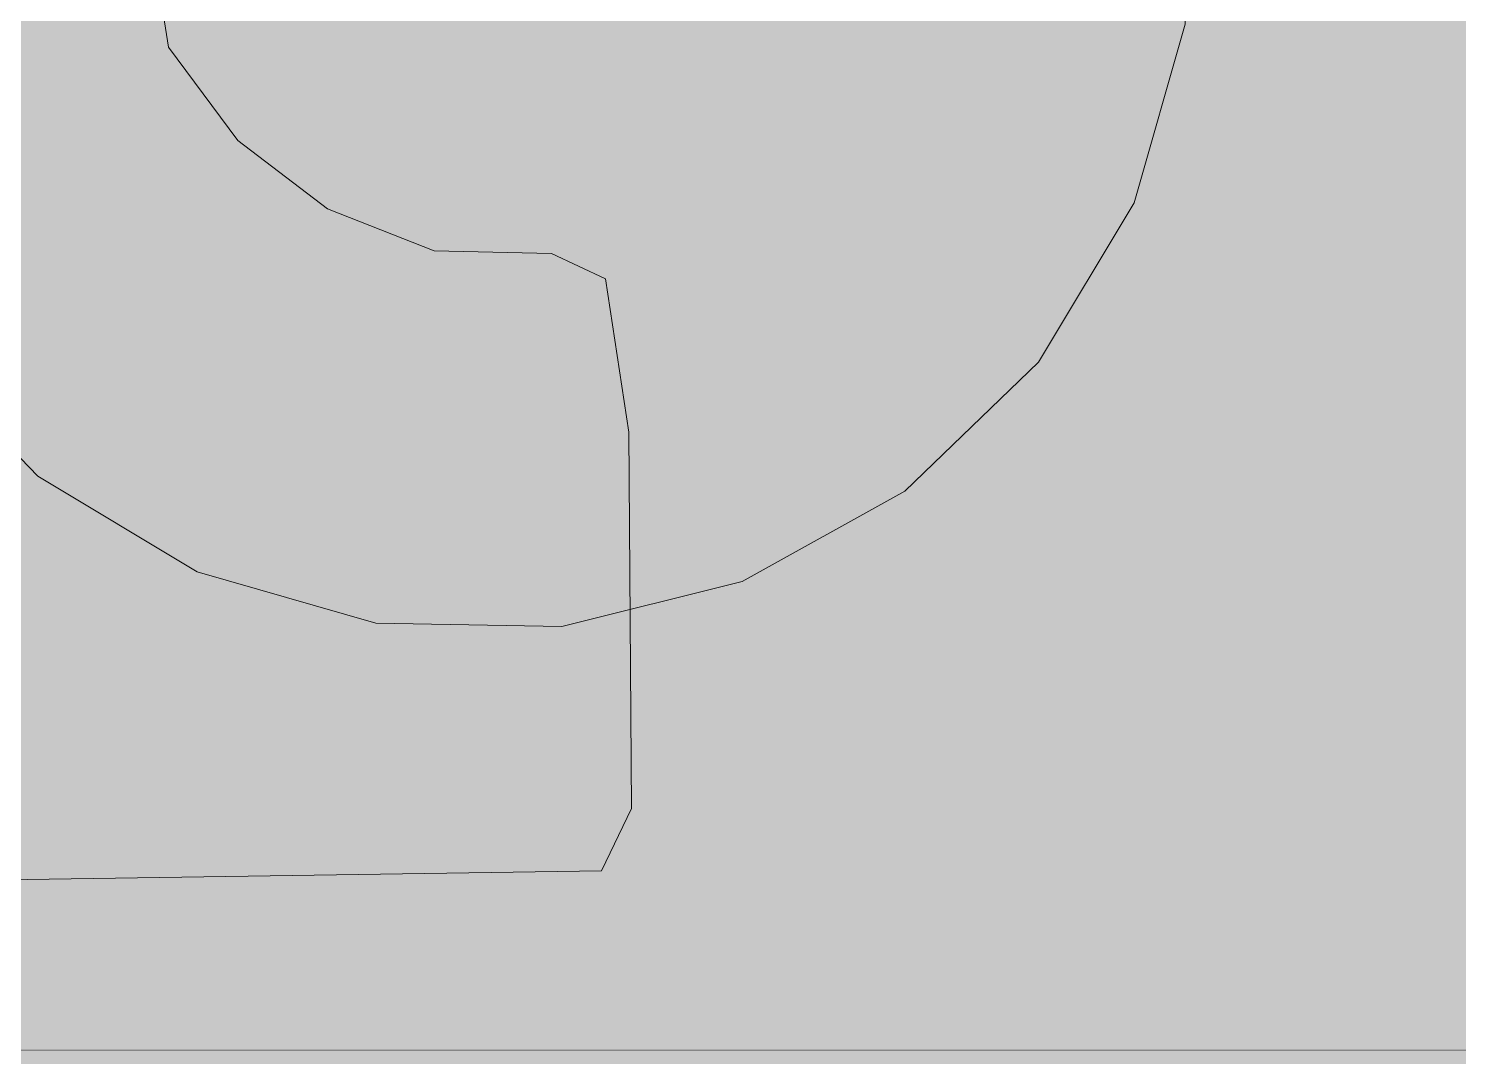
# Model space of a CAD drawing. Header units: millimetres. Extents: x -146962 to 322503, y -183624 to 284367.
# Drawn here: x 92993 to 96789, y 29381 to 32109 of the extents above; entities that cross this region are included whole.
import ezdxf

# ---------------------------------------------------------------- set-up
doc = ezdxf.new("R2010")
doc.units = ezdxf.units.MM
doc.layers.add('06_部屋の色', color=8, linetype='Continuous', lineweight=0)
doc.layers.add('30_敷地・外構', color=8, linetype='Continuous', lineweight=9)

msp = doc.modelspace()

# ---------------------------------------------------------------- hatches: boundary and pattern name
at = {"layer": '06_部屋の色', "true_color": 0xdde9cf}
msp.add_hatch(color=8, dxfattribs=at).paths.add_polyline_path([(83510.2, 29400.8), (83510.3, 31670.6), (83754.2, 32064.6), (83999.1, 32458.1), (84244.9, 32850.9), (84491.7, 33243.1), (84739.4, 33634.8), (84988.1, 34025.8), (85237.8, 34416.3), (85488.3, 34806.1), (85739.9, 35195.3), (85992.4, 35583.9), (86245.8, 35971.8), (86500.2, 36359.2), (86755.5, 36745.9), (87011.8, 37132), (87269, 37517.5), (87527.2, 37902.4), (87786.3, 38286.6), (88046.3, 38670.2), (88307.2, 39053.2), (88569.1, 39435.5), (88832, 39817.2), (89095.7, 40198.2), (89360.4, 40578.6), (89626, 40958.3), (89892.5, 41337.4), (90160, 41715.9), (90428.4, 42093.7), (90697.7, 42470.8), (90967.9, 42847.3), (91239, 43223.1), (91511.1, 43598.3), (91784.1, 43972.8), (92058, 44346.6), (92332.7, 44719.7), (92608.4, 45092.2), (92885.1, 45464), (93162.6, 45835.2), (93441, 46205.6), (93720.3, 46575.4), (94000.5, 46944.5), (94281.7, 47312.9), (94563.7, 47680.6), (94846.6, 48047.7), (95130.4, 48414), (95415.1, 48779.7), (95700.7, 49144.6), (95987.2, 49508.9), (96274.5, 49872.4), (96562.8, 50235.3), (96851.9, 50597.4), (97142, 50958.9), (97432.9, 51319.6), (97724.6, 51679.7), (98017.3, 52039), (98310.8, 52397.6), (98605.2, 52755.5), (98900.5, 53112.6), (99196.7, 53469.1), (99493.7, 53824.8), (99791.6, 54179.8), (100090.3, 54534), (100389.9, 54887.6), (100690.4, 55240.4), (100991.8, 55592.4), (101293.9, 55943.8), (101597, 56294.4), (101900.9, 56644.2), (102205.6, 56993.3), (102511.3, 57341.7), (102817.7, 57689.3), (103125, 58036.2), (103433.2, 58382.3), (103742.1, 58727.7), (104052, 59072.3), (104362.6, 59416.2), (104674.1, 59759.3), (104986.5, 60101.6), (105299.7, 60443.2), (105613.7, 60784), (105928.5, 61124.1), (106244.2, 61463.4), (106560.7, 61801.9), (106878, 62139.6), (107196.1, 62476.6), (107515.1, 62812.7), (107834.9, 63148.1), (108155.5, 63482.8), (108476.9, 63816.6), (108799.1, 64149.7), (109122.2, 64481.9), (109446, 64813.4), (109770.7, 65144.1), (110096.1, 65474), (110422.4, 65803.1), (110749.4, 66131.4), (111077.3, 66458.9), (111406, 66785.6), (111735.4, 67111.5), (112065.7, 67436.6), (112396.7, 67760.9), (112728.6, 68084.4), (113061.2, 68407.1), (113394.6, 68728.9), (113728.8, 69050), (114063.8, 69370.2), (114399.5, 69689.6), (114736, 70008.2), (115073.4, 70326), (115411.4, 70642.9), (115750.3, 70959.1), (116089.9, 71274.4), (116430.3, 71588.8), (116771.5, 71902.5), (117113.4, 72215.3), (117456.1, 72527.2), (117799.5, 72838.4), (118596.9, 72838.3), (118594.5, 29398.9)])
at = {"layer": '06_部屋の色', "true_color": 0xd0e1c2}
msp.add_hatch(color=8, dxfattribs=at).paths.add_polyline_path([(96795.3, 44800.1), (96995.1, 40900.1), (97594.9, 36900.1), (98994.7, 33400), (100394.5, 30199.9), (100394.5, 29399.9), (83510.2, 29400.8), (83510.3, 31670.6), (83714.7, 32000.8), (84134.5, 32674.5), (84134.5, 32674.5), (84558.1, 33348.1), (84558.1, 33348.1), (84985.6, 34021.8), (84985.6, 34021.8), (85417.2, 34695.5), (85852.8, 35369.1), (85852.8, 35369.1), (86292.4, 36042.8), (86292.4, 36042.8), (86736.1, 36716.4), (86736.1, 36716.4), (87184, 37390.1), (87184, 37390.1), (87636, 38063.8), (88092.1, 38737.4), (88552.4, 39411.1), (89017.2, 40084.7), (89486.2, 40758.4), (89486.2, 40758.4), (89959.4, 41432.1), (89959.4, 41432.1), (90437, 42105.7), (90919.2, 42779.4), (90919.2, 42779.4), (91405.8, 43453), (91896.8, 44126.7), (91896.8, 44126.7), (92392.4, 44800.3), (92392.4, 44800.3), (94845.5, 47200.2)])
at = {"layer": '30_敷地・外構', "true_color": 0xcfe3ef}
msp.add_hatch(color=8, dxfattribs=at).paths.add_polyline_path([(86356.1, 35390.7), (86661.5, 35317.3), (86722.7, 35140.7), (86177.3, 34630.7), (85806, 34152.8), (85563, 33677.4), (85428.4, 33153.2), (85428, 32611.6), (85517.5, 32083.6), (85694.6, 31580.7), (85900, 31276.1), (86217.9, 30938.2), (86602, 30610.7), (86927.9, 30440.6), (87540.8, 30292.3), (88182, 30228.1), (88713.3, 30306), (89057.9, 30437.2), (89447, 30676.8), (89887.1, 31044.7), (90333.4, 31675), (90819.6, 31805.4), (91276.7, 31792.1), (91623.8, 31933.7), (91802.1, 32119.1), (91924.6, 32380.4), (92009.7, 32705.4), (92094.7, 32790.4), (92376.7, 32756.2), (92754.7, 32687), (93094.7, 32715.3), (93224.7, 32667.8), (93300.9, 32464), (93364.6, 32060.3), (93548.8, 31812.4), (93787.1, 31631.1), (94069.6, 31519), (94381.3, 31511.9), (94525, 31445.2), (94587.1, 31037.7), (94594.1, 30039), (94514.5, 29873.6), (90525.8, 29812.9), (83928.7, 29812.5), (83794.1, 29911.7), (83754.6, 31000.8), (84206.7, 32754.5), (85744, 35113.2)])
at = {"layer": '30_敷地・外構', "true_color": 0xcfe0b8}
msp.add_hatch(color=8, dxfattribs=at).paths.add_polyline_path([(93502, 34158.7), (93980.7, 34278.1), (94474, 34269.5), (94948.3, 34133.5), (95371.2, 33879.4), (95713.9, 33524.5), (95953.1, 33092.9), (96072.5, 32614.2), (96063.9, 32120.9), (95927.9, 31646.6), (95673.8, 31223.7), (95318.9, 30881), (94887.3, 30641.8), (94408.6, 30522.4), (93915.3, 30531), (93441, 30667), (93018.1, 30921.1), (92675.4, 31276), (92436.2, 31707.6), (92316.8, 32186.3), (92325.4, 32679.6), (92461.4, 33153.9), (92715.5, 33576.8), (93070.4, 33919.5)])
at = {"layer": '30_敷地・外構', "true_color": 0x8a6a4a}
for points in [[(82227.3, 29483.6), (82227.3, 29491.1), (82227.3, 29498.6), (82227.3, 29506.1), (82227.3, 29513.6), (82227.3, 29521.1), (82227.3, 29528.6), (82227.3, 29536.1), (82227.3, 29543.6), (85245.4, 29543.4), (88263.5, 29543.2), (91281.6, 29543), (94299.7, 29542.8), (97317.8, 29542.6), (100335.9, 29542.5), (103354, 29542.3), (106372.1, 29542.1), (109390.2, 29541.9), (112408.3, 29541.7), (115426.4, 29541.5), (118444.5, 29541.3), (118444.5, 29533.8), (118444.5, 29526.3), (118444.5, 29518.8), (118444.5, 29511.3), (118444.5, 29503.8), (118444.5, 29496.3), (118444.5, 29488.8), (118444.5, 29481.3), (118444.5, 29473.8), (118444.5, 29466.3), (118444.5, 29451.3), (115426.4, 29451.5), (109390.2, 29451.9), (106372.1, 29452.1), (103354, 29452.3), (100335.9, 29452.5), (97317.8, 29452.6), (94299.7, 29452.8), (91281.6, 29453), (88263.5, 29453.2), (85245.4, 29453.4), (82227.3, 29453.6), (82227.3, 29461.1), (82227.3, 29468.6), (82227.3, 29476.1)], [(92988.4, 29527.9), (92988.4, 29535.4), (92988.4, 29542.9), (92995.9, 29542.9), (93003.4, 29542.9), (93010.9, 29542.9), (93018.4, 29542.9), (93025.9, 29542.9), (93048.4, 29542.9), (93063.4, 29542.9), (93070.9, 29542.9), (93078.4, 29542.9), (93078.4, 29535.4), (93078.4, 29527.9), (93078.4, 29520.4), (93078.4, 29512.9), (93078.4, 29505.4), (93078.4, 29497.9), (93078.4, 29490.4), (93078.4, 29482.9), (93078.4, 29475.4), (93078.4, 29467.9), (93078.4, 29452.9), (93070.9, 29452.9), (93055.9, 29452.9), (93048.4, 29452.9), (93040.9, 29452.9), (93033.4, 29452.9), (93025.9, 29452.9), (93010.9, 29452.9), (93003.4, 29452.9), (92995.9, 29452.9), (92988.4, 29452.9), (92988.4, 29460.4), (92988.4, 29475.4), (92988.4, 29482.9), (92988.4, 29490.4), (92988.4, 29505.4), (92988.4, 29512.9), (92988.4, 29520.4)], [(92998.4, 29521.2), (92998.4, 29527.1), (92998.4, 29532.9), (93004.3, 29532.9), (93010.1, 29532.9), (93015.9, 29532.9), (93021.8, 29532.9), (93027.6, 29532.9), (93033.4, 29532.9), (93039.3, 29532.9), (93045.1, 29532.9), (93056.8, 29532.9), (93062.6, 29532.9), (93068.4, 29532.9), (93068.4, 29527.1), (93068.4, 29521.2), (93068.4, 29515.4), (93068.4, 29509.6), (93068.4, 29503.7), (93068.4, 29497.9), (93068.4, 29486.2), (93068.4, 29480.4), (93068.4, 29474.6), (93068.4, 29462.9), (93062.6, 29462.9), (93056.8, 29462.9), (93050.9, 29462.9), (93045.1, 29462.9), (93039.3, 29462.9), (93033.4, 29462.9), (93027.6, 29462.9), (93021.8, 29462.9), (93015.9, 29462.9), (93010.1, 29462.9), (93004.3, 29462.9), (92998.4, 29462.9), (92998.4, 29468.7), (92998.4, 29474.6), (92998.4, 29480.4), (92998.4, 29486.2), (92998.4, 29492.1), (92998.4, 29503.7), (92998.4, 29509.6), (92998.4, 29515.4)], [(93078.4, 29482.9), (93078.4, 29490.4), (93078.4, 29497.9), (93078.4, 29505.4), (93078.4, 29512.9), (93078.4, 29520.4), (93078.4, 29527.9), (93078.4, 29535.4), (93078.4, 29542.9), (93221.9, 29542.9), (93365.4, 29542.9), (93508.9, 29542.9), (93652.4, 29542.9), (93795.9, 29542.9), (93939.4, 29542.9), (94082.9, 29542.8), (94226.4, 29542.8), (94369.8, 29542.8), (94513.3, 29542.8), (94656.8, 29542.8), (94800.3, 29542.8), (94800.3, 29535.3), (94800.3, 29527.8), (94800.3, 29520.3), (94800.3, 29512.8), (94800.3, 29505.3), (94800.3, 29497.8), (94800.3, 29490.3), (94800.3, 29482.8), (94800.3, 29475.3), (94800.3, 29467.8), (94800.3, 29452.8), (94656.8, 29452.8), (94513.3, 29452.8), (94369.8, 29452.8), (94226.3, 29452.8), (94082.9, 29452.8), (93939.4, 29452.9), (93795.9, 29452.9), (93652.4, 29452.9), (93508.9, 29452.9), (93365.4, 29452.9), (93221.9, 29452.9), (93078.4, 29452.9), (93078.4, 29460.4), (93078.4, 29475.4)], [(93181.1, 29535.4), (93183.6, 29535.4), (93186.1, 29535.4), (93191.1, 29535.4), (93193.6, 29535.4), (93196.1, 29535.4), (93198.6, 29535.4), (93201.1, 29535.4), (93203.6, 29535.4), (93203.6, 29522.9), (93203.6, 29516.6), (93203.6, 29510.4), (93203.6, 29504.1), (93203.6, 29497.9), (93203.6, 29491.6), (93203.6, 29485.4), (93203.6, 29479.1), (93203.6, 29472.9), (93203.6, 29460.4), (93201.1, 29460.4), (93198.6, 29460.4), (93196.1, 29460.4), (93193.6, 29460.4), (93191.1, 29460.4), (93188.6, 29460.4), (93186.1, 29460.4), (93181.1, 29460.4), (93178.6, 29460.4), (93176.1, 29460.4), (93173.6, 29460.4), (93173.6, 29472.9), (93173.6, 29479.1), (93173.6, 29485.4), (93173.6, 29491.6), (93173.6, 29497.9), (93173.6, 29504.1), (93173.6, 29510.4), (93173.6, 29516.6), (93173.6, 29522.9), (93173.6, 29529.1), (93173.6, 29535.4), (93176.1, 29535.4), (93178.6, 29535.4)], [(93306.2, 29535.4), (93311.2, 29535.4), (93313.7, 29535.4), (93316.2, 29535.4), (93321.2, 29535.4), (93323.7, 29535.4), (93326.2, 29535.4), (93328.7, 29535.4), (93328.7, 29510.4), (93328.7, 29504.1), (93328.7, 29497.9), (93328.7, 29491.6), (93328.7, 29485.4), (93328.7, 29479.1), (93328.7, 29460.4), (93326.2, 29460.4), (93321.2, 29460.4), (93318.7, 29460.4), (93316.2, 29460.4), (93313.7, 29460.4), (93311.2, 29460.4), (93308.7, 29460.4), (93306.2, 29460.4), (93298.7, 29460.4), (93298.7, 29466.6), (93298.7, 29472.9), (93298.7, 29485.4), (93298.7, 29491.6), (93298.7, 29497.9), (93298.7, 29510.4), (93298.7, 29522.9), (93298.7, 29529.1), (93298.7, 29535.4), (93301.2, 29535.4), (93303.7, 29535.4)], [(93431.3, 29535.4), (93433.8, 29535.4), (93436.3, 29535.4), (93438.8, 29535.4), (93441.3, 29535.4), (93443.8, 29535.4), (93446.3, 29535.4), (93448.8, 29535.4), (93451.3, 29535.4), (93453.8, 29535.4), (93453.8, 29529.1), (93453.8, 29522.9), (93453.8, 29516.6), (93453.8, 29510.4), (93453.8, 29504.1), (93453.8, 29497.9), (93453.8, 29491.6), (93453.8, 29485.4), (93453.8, 29479.1), (93453.8, 29460.4), (93451.3, 29460.4), (93448.8, 29460.4), (93446.3, 29460.4), (93443.8, 29460.4), (93441.3, 29460.4), (93438.8, 29460.4), (93436.3, 29460.4), (93433.8, 29460.4), (93431.3, 29460.4), (93428.8, 29460.4), (93426.3, 29460.4), (93423.8, 29460.4), (93423.8, 29466.6), (93423.8, 29472.9), (93423.8, 29479.1), (93423.8, 29485.4), (93423.8, 29491.6), (93423.8, 29504.1), (93423.8, 29510.4), (93423.8, 29516.6), (93423.8, 29522.9), (93423.8, 29529.1), (93423.8, 29535.4)], [(93554, 29535.4), (93556.5, 29535.4), (93559, 29535.4), (93561.5, 29535.4), (93564, 29535.4), (93566.5, 29535.4), (93569, 29535.4), (93571.5, 29535.4), (93574, 29535.4), (93576.5, 29535.4), (93579, 29535.4), (93579, 29529.1), (93579, 29522.9), (93579, 29497.9), (93579, 29491.6), (93579, 29472.9), (93579, 29460.4), (93576.5, 29460.4), (93574, 29460.4), (93571.5, 29460.4), (93569, 29460.4), (93566.5, 29460.4), (93564, 29460.4), (93561.5, 29460.4), (93559, 29460.4), (93556.5, 29460.4), (93554, 29460.4), (93551.5, 29460.4), (93549, 29460.4), (93549, 29466.6), (93549, 29472.9), (93549, 29479.1), (93549, 29485.4), (93549, 29491.6), (93549, 29497.9), (93549, 29504.1), (93549, 29510.4), (93549, 29516.6), (93549, 29522.9), (93549, 29529.1), (93549, 29535.4), (93551.5, 29535.4)], [(93681.6, 29535.4), (93684.1, 29535.4), (93686.6, 29535.4), (93689.1, 29535.4), (93691.6, 29535.4), (93694.1, 29535.4), (93696.6, 29535.4), (93699.1, 29535.4), (93701.6, 29535.4), (93704.1, 29535.4), (93704.1, 29529.1), (93704.1, 29516.6), (93704.1, 29510.4), (93704.1, 29504.1), (93704.1, 29491.6), (93704.1, 29485.4), (93704.1, 29466.6), (93704.1, 29460.4), (93701.6, 29460.4), (93699.1, 29460.4), (93696.6, 29460.4), (93694.1, 29460.4), (93691.6, 29460.4), (93686.6, 29460.4), (93681.6, 29460.4), (93679.1, 29460.4), (93676.6, 29460.4), (93674.1, 29460.4), (93674.1, 29466.6), (93674.1, 29472.9), (93674.1, 29485.4), (93674.1, 29497.9), (93674.1, 29504.1), (93674.1, 29510.4), (93674.1, 29516.6), (93674.1, 29522.9), (93674.1, 29529.1), (93674.1, 29535.4), (93676.6, 29535.4), (93679.1, 29535.4)], [(93806.7, 29535.4), (93809.2, 29535.4), (93811.7, 29535.4), (93814.2, 29535.4), (93816.7, 29535.4), (93819.2, 29535.4), (93821.7, 29535.4), (93824.2, 29535.4), (93826.7, 29535.4), (93829.2, 29535.4), (93829.2, 29529.1), (93829.2, 29522.9), (93829.2, 29516.6), (93829.2, 29504.1), (93829.2, 29497.9), (93829.2, 29491.6), (93829.2, 29485.4), (93829.2, 29479.1), (93829.2, 29472.9), (93829.2, 29466.6), (93829.2, 29460.4), (93826.7, 29460.4), (93824.2, 29460.4), (93819.2, 29460.4), (93816.7, 29460.4), (93814.2, 29460.4), (93806.7, 29460.4), (93804.2, 29460.4), (93801.7, 29460.4), (93799.2, 29460.4), (93799.2, 29472.9), (93799.2, 29479.1), (93799.2, 29485.4), (93799.2, 29510.4), (93799.2, 29522.9), (93799.2, 29535.4), (93801.7, 29535.4), (93804.2, 29535.4)], [(93929.4, 29535.3), (93931.9, 29535.3), (93934.4, 29535.3), (93936.9, 29535.3), (93939.4, 29535.3), (93941.9, 29535.3), (93944.4, 29535.3), (93946.9, 29535.3), (93949.4, 29535.3), (93951.9, 29535.3), (93954.4, 29535.3), (93954.4, 29529.1), (93954.4, 29522.8), (93954.4, 29516.6), (93954.4, 29510.3), (93954.4, 29504.1), (93954.4, 29497.8), (93954.4, 29491.6), (93954.4, 29485.3), (93954.4, 29472.8), (93954.4, 29460.3), (93949.4, 29460.3), (93946.9, 29460.3), (93944.4, 29460.3), (93941.9, 29460.3), (93939.4, 29460.3), (93936.9, 29460.3), (93934.4, 29460.3), (93931.9, 29460.3), (93929.4, 29460.3), (93924.4, 29460.3), (93924.4, 29466.6), (93924.4, 29472.9), (93924.4, 29479.1), (93924.4, 29485.4), (93924.4, 29491.6), (93924.4, 29510.4), (93924.4, 29516.6), (93924.4, 29522.9), (93924.4, 29529.1), (93924.4, 29535.3), (93926.9, 29535.3)], [(94054.5, 29535.3), (94057, 29535.3), (94062, 29535.3), (94064.5, 29535.3), (94067, 29535.3), (94069.5, 29535.3), (94072, 29535.3), (94074.5, 29535.3), (94077, 29535.3), (94079.5, 29535.3), (94079.5, 29510.3), (94079.5, 29504.1), (94079.5, 29497.8), (94079.5, 29491.6), (94079.5, 29485.3), (94079.5, 29479.1), (94079.5, 29472.8), (94079.5, 29460.3), (94074.5, 29460.3), (94072, 29460.3), (94069.5, 29460.3), (94067, 29460.3), (94064.5, 29460.3), (94062, 29460.3), (94057, 29460.3), (94054.5, 29460.3), (94049.5, 29460.3), (94049.5, 29466.6), (94049.5, 29472.8), (94049.5, 29479.1), (94049.5, 29485.3), (94049.5, 29497.8), (94049.5, 29504.1), (94049.5, 29510.3), (94049.5, 29516.6), (94049.5, 29522.8), (94049.5, 29529.1), (94049.5, 29535.3), (94052, 29535.3)], [(94179.6, 29535.3), (94182.1, 29535.3), (94187.1, 29535.3), (94189.6, 29535.3), (94192.1, 29535.3), (94194.6, 29535.3), (94197.1, 29535.3), (94199.6, 29535.3), (94202.1, 29535.3), (94204.6, 29535.3), (94204.6, 29529.1), (94204.6, 29522.8), (94204.6, 29516.6), (94204.6, 29510.3), (94204.6, 29497.8), (94204.6, 29491.6), (94204.6, 29485.3), (94204.6, 29479.1), (94204.6, 29472.8), (94204.6, 29460.3), (94202.1, 29460.3), (94199.6, 29460.3), (94197.1, 29460.3), (94194.6, 29460.3), (94192.1, 29460.3), (94187.1, 29460.3), (94184.6, 29460.3), (94182.1, 29460.3), (94179.6, 29460.3), (94177.1, 29460.3), (94174.6, 29460.3), (94174.6, 29466.6), (94174.6, 29472.8), (94174.6, 29479.1), (94174.6, 29485.3), (94174.6, 29491.6), (94174.6, 29504.1), (94174.6, 29510.3), (94174.6, 29522.8), (94174.6, 29529.1), (94174.6, 29535.3)], [(94304.8, 29535.3), (94307.3, 29535.3), (94309.8, 29535.3), (94312.3, 29535.3), (94314.8, 29535.3), (94317.3, 29535.3), (94319.8, 29535.3), (94322.3, 29535.3), (94324.8, 29535.3), (94329.8, 29535.3), (94329.8, 29529.1), (94329.8, 29522.8), (94329.8, 29510.3), (94329.8, 29504.1), (94329.8, 29497.8), (94329.8, 29485.3), (94329.8, 29479.1), (94329.8, 29472.8), (94329.8, 29460.3), (94327.3, 29460.3), (94324.8, 29460.3), (94322.3, 29460.3), (94319.8, 29460.3), (94317.3, 29460.3), (94314.8, 29460.3), (94312.3, 29460.3), (94309.8, 29460.3), (94307.3, 29460.3), (94304.8, 29460.3), (94302.3, 29460.3), (94299.8, 29460.3), (94299.8, 29466.6), (94299.8, 29472.8), (94299.8, 29479.1), (94299.8, 29485.3), (94299.8, 29491.6), (94299.8, 29497.8), (94299.8, 29504.1), (94299.8, 29510.3), (94299.8, 29516.6), (94299.8, 29522.8), (94299.8, 29529.1), (94299.8, 29535.3)], [(94432.4, 29535.3), (94434.9, 29535.3), (94437.4, 29535.3), (94439.9, 29535.3), (94442.4, 29535.3), (94444.9, 29535.3), (94447.4, 29535.3), (94449.9, 29535.3), (94452.4, 29535.3), (94454.9, 29535.3), (94454.9, 29529.1), (94454.9, 29522.8), (94454.9, 29516.6), (94454.9, 29510.3), (94454.9, 29504.1), (94454.9, 29491.6), (94454.9, 29460.3), (94452.4, 29460.3), (94449.9, 29460.3), (94447.4, 29460.3), (94444.9, 29460.3), (94442.4, 29460.3), (94439.9, 29460.3), (94437.4, 29460.3), (94432.4, 29460.3), (94429.9, 29460.3), (94427.4, 29460.3), (94424.9, 29460.3), (94424.9, 29466.6), (94424.9, 29479.1), (94424.9, 29485.3), (94424.9, 29491.6), (94424.9, 29504.1), (94424.9, 29516.6), (94424.9, 29522.8), (94424.9, 29529.1), (94424.9, 29535.3), (94427.4, 29535.3), (94429.9, 29535.3)], [(94557.5, 29535.3), (94560, 29535.3), (94562.5, 29535.3), (94565, 29535.3), (94567.5, 29535.3), (94570, 29535.3), (94572.5, 29535.3), (94575, 29535.3), (94577.5, 29535.3), (94580, 29535.3), (94580, 29529.1), (94580, 29522.8), (94580, 29516.6), (94580, 29510.3), (94580, 29504.1), (94580, 29491.6), (94580, 29485.3), (94580, 29472.8), (94580, 29460.3), (94577.5, 29460.3), (94575, 29460.3), (94572.5, 29460.3), (94570, 29460.3), (94567.5, 29460.3), (94562.5, 29460.3), (94560, 29460.3), (94557.5, 29460.3), (94555, 29460.3), (94552.5, 29460.3), (94550, 29460.3), (94550, 29466.6), (94550, 29472.8), (94550, 29479.1), (94550, 29485.3), (94550, 29497.8), (94550, 29510.3), (94550, 29516.6), (94550, 29522.8), (94550, 29529.1), (94550, 29535.3), (94552.5, 29535.3)], [(94685.2, 29535.3), (94687.7, 29535.3), (94690.2, 29535.3), (94692.7, 29535.3), (94695.2, 29535.3), (94697.7, 29535.3), (94700.2, 29535.3), (94702.7, 29535.3), (94705.2, 29535.3), (94705.2, 29529.1), (94705.2, 29522.8), (94705.2, 29516.6), (94705.2, 29510.3), (94705.2, 29504.1), (94705.2, 29497.8), (94705.2, 29491.6), (94705.2, 29485.3), (94705.2, 29479.1), (94705.2, 29472.8), (94705.2, 29466.6), (94705.2, 29460.3), (94702.7, 29460.3), (94700.2, 29460.3), (94697.7, 29460.3), (94695.2, 29460.3), (94692.7, 29460.3), (94690.2, 29460.3), (94685.2, 29460.3), (94682.7, 29460.3), (94680.2, 29460.3), (94677.7, 29460.3), (94675.2, 29460.3), (94675.2, 29466.6), (94675.2, 29472.8), (94675.2, 29479.1), (94675.2, 29485.3), (94675.2, 29491.6), (94675.2, 29497.8), (94675.2, 29504.1), (94675.2, 29510.3), (94675.2, 29516.6), (94675.2, 29522.8), (94675.2, 29529.1), (94675.2, 29535.3), (94677.7, 29535.3), (94680.2, 29535.3)], [(94800.3, 29535.3), (94800.3, 29542.8), (94807.8, 29542.8), (94815.3, 29542.8), (94822.8, 29542.8), (94830.3, 29542.8), (94837.8, 29542.8), (94845.3, 29542.8), (94852.8, 29542.8), (94860.3, 29542.8), (94867.8, 29542.8), (94890.3, 29542.8), (94890.3, 29535.3), (94890.3, 29527.8), (94890.3, 29520.3), (94890.3, 29512.8), (94890.3, 29505.3), (94890.3, 29490.3), (94890.3, 29482.8), (94890.3, 29475.3), (94890.3, 29467.8), (94890.3, 29460.3), (94890.3, 29452.8), (94882.8, 29452.8), (94875.3, 29452.8), (94867.8, 29452.8), (94860.3, 29452.8), (94852.8, 29452.8), (94837.8, 29452.8), (94830.3, 29452.8), (94822.8, 29452.8), (94815.3, 29452.8), (94807.8, 29452.8), (94800.3, 29452.8), (94800.3, 29460.3), (94800.3, 29467.8), (94800.3, 29475.3), (94800.3, 29482.8), (94800.3, 29490.3), (94800.3, 29497.8), (94800.3, 29505.3), (94800.3, 29512.8), (94800.3, 29520.3), (94800.3, 29527.8)], [(94810.3, 29527), (94810.3, 29532.8), (94816.1, 29532.8), (94822, 29532.8), (94827.8, 29532.8), (94833.6, 29532.8), (94839.5, 29532.8), (94845.3, 29532.8), (94857, 29532.8), (94862.8, 29532.8), (94868.6, 29532.8), (94874.5, 29532.8), (94880.3, 29532.8), (94880.3, 29527), (94880.3, 29521.1), (94880.3, 29515.3), (94880.3, 29509.5), (94880.3, 29497.8), (94880.3, 29492), (94880.3, 29486.1), (94880.3, 29480.3), (94880.3, 29474.5), (94880.3, 29468.6), (94880.3, 29462.8), (94874.5, 29462.8), (94868.6, 29462.8), (94862.8, 29462.8), (94845.3, 29462.8), (94839.5, 29462.8), (94833.6, 29462.8), (94822, 29462.8), (94816.1, 29462.8), (94810.3, 29462.8), (94810.3, 29468.6), (94810.3, 29474.5), (94810.3, 29480.3), (94810.3, 29486.1), (94810.3, 29492), (94810.3, 29497.8), (94810.3, 29503.6), (94810.3, 29515.3)], [(94890.3, 29505.3), (94890.3, 29527.8), (94890.3, 29535.3), (94890.3, 29542.8), (95033.8, 29542.8), (95177.3, 29542.8), (95320.8, 29542.8), (95464.3, 29542.8), (95751.2, 29542.7), (95894.7, 29542.7), (96612.2, 29542.7), (96612.2, 29535.2), (96612.2, 29520.2), (96612.2, 29512.7), (96612.2, 29505.2), (96612.2, 29490.2), (96612.2, 29482.7), (96612.2, 29475.2), (96612.2, 29467.7), (96612.2, 29460.2), (96612.2, 29452.7), (96468.7, 29452.7), (96325.2, 29452.7), (96181.7, 29452.7), (96038.2, 29452.7), (95894.7, 29452.7), (95751.2, 29452.7), (95607.7, 29452.7), (95464.3, 29452.8), (95320.8, 29452.8), (95033.8, 29452.8), (94890.3, 29452.8), (94890.3, 29460.3), (94890.3, 29467.8), (94890.3, 29475.3), (94890.3, 29482.8), (94890.3, 29490.3)], [(94990.4, 29535.3), (94992.9, 29535.3), (94995.4, 29535.3), (94997.9, 29535.3), (95000.4, 29535.3), (95002.9, 29535.3), (95005.4, 29535.3), (95007.9, 29535.3), (95010.4, 29535.3), (95012.9, 29535.3), (95015.4, 29535.3), (95015.4, 29516.5), (95015.4, 29510.3), (95015.4, 29497.8), (95015.4, 29491.5), (95015.4, 29485.3), (95015.4, 29479), (95015.4, 29472.8), (95015.4, 29460.3), (95012.9, 29460.3), (95010.4, 29460.3), (95007.9, 29460.3), (95005.4, 29460.3), (95002.9, 29460.3), (95000.4, 29460.3), (94997.9, 29460.3), (94987.9, 29460.3), (94985.4, 29460.3), (94985.4, 29466.5), (94985.4, 29472.8), (94985.4, 29479), (94985.4, 29485.3), (94985.4, 29491.5), (94985.4, 29504), (94985.4, 29510.3), (94985.4, 29516.5), (94985.4, 29522.8), (94985.4, 29529), (94985.4, 29535.3), (94987.9, 29535.3)], [(95118.1, 29535.3), (95120.6, 29535.3), (95125.6, 29535.3), (95128.1, 29535.3), (95133.1, 29535.3), (95135.6, 29535.3), (95140.6, 29535.3), (95140.6, 29529), (95140.6, 29516.5), (95140.6, 29510.3), (95140.6, 29497.8), (95140.6, 29491.5), (95140.6, 29485.3), (95140.6, 29479), (95140.6, 29472.8), (95140.6, 29466.5), (95140.6, 29460.3), (95138.1, 29460.3), (95133.1, 29460.3), (95130.6, 29460.3), (95128.1, 29460.3), (95123.1, 29460.3), (95120.6, 29460.3), (95118.1, 29460.3), (95115.6, 29460.3), (95113.1, 29460.3), (95110.6, 29460.3), (95110.6, 29466.5), (95110.6, 29472.8), (95110.6, 29479), (95110.6, 29485.3), (95110.6, 29491.5), (95110.6, 29497.8), (95110.6, 29510.3), (95110.6, 29522.8), (95110.6, 29529), (95110.6, 29535.3), (95113.1, 29535.3), (95115.6, 29535.3)], [(95243.2, 29535.3), (95245.7, 29535.3), (95248.2, 29535.3), (95250.7, 29535.3), (95253.2, 29535.3), (95255.7, 29535.3), (95258.2, 29535.3), (95260.7, 29535.3), (95265.7, 29535.3), (95265.7, 29522.8), (95265.7, 29516.5), (95265.7, 29504), (95265.7, 29497.8), (95265.7, 29491.5), (95265.7, 29485.3), (95265.7, 29479), (95265.7, 29472.8), (95265.7, 29466.5), (95265.7, 29460.3), (95263.2, 29460.3), (95258.2, 29460.3), (95255.7, 29460.3), (95253.2, 29460.3), (95250.7, 29460.3), (95245.7, 29460.3), (95243.2, 29460.3), (95240.7, 29460.3), (95238.2, 29460.3), (95235.7, 29460.3), (95235.7, 29472.8), (95235.7, 29485.3), (95235.7, 29504), (95235.7, 29510.3), (95235.7, 29522.8), (95235.7, 29529), (95235.7, 29535.3), (95238.2, 29535.3), (95240.7, 29535.3)], [(95368.3, 29535.3), (95370.8, 29535.3), (95375.8, 29535.3), (95380.8, 29535.3), (95383.3, 29535.3), (95385.8, 29535.3), (95388.3, 29535.3), (95390.8, 29535.3), (95390.8, 29522.8), (95390.8, 29516.5), (95390.8, 29504), (95390.8, 29497.8), (95390.8, 29472.8), (95390.8, 29466.5), (95390.8, 29460.3), (95388.3, 29460.3), (95385.8, 29460.3), (95383.3, 29460.3), (95380.8, 29460.3), (95378.3, 29460.3), (95375.8, 29460.3), (95373.3, 29460.3), (95370.8, 29460.3), (95368.3, 29460.3), (95365.8, 29460.3), (95363.3, 29460.3), (95360.8, 29460.3), (95360.8, 29466.5), (95360.8, 29472.8), (95360.8, 29479), (95360.8, 29485.3), (95360.8, 29497.8), (95360.8, 29504), (95360.8, 29510.3), (95360.8, 29516.5), (95360.8, 29522.8), (95360.8, 29529), (95360.8, 29535.3), (95363.3, 29535.3), (95365.8, 29535.3)], [(95493.5, 29535.3), (95496, 29535.3), (95503.5, 29535.3), (95506, 29535.3), (95508.5, 29535.3), (95511, 29535.3), (95513.5, 29535.3), (95516, 29535.3), (95516, 29522.8), (95516, 29516.5), (95516, 29510.3), (95516, 29504), (95516, 29491.5), (95516, 29485.3), (95516, 29479), (95516, 29472.8), (95516, 29460.3), (95513.5, 29460.3), (95511, 29460.3), (95508.5, 29460.3), (95506, 29460.3), (95503.5, 29460.3), (95498.5, 29460.3), (95496, 29460.3), (95493.5, 29460.3), (95491, 29460.3), (95488.5, 29460.3), (95486, 29460.3), (95486, 29479), (95486, 29485.3), (95486, 29504), (95486, 29510.3), (95486, 29516.5), (95486, 29535.3), (95488.5, 29535.3), (95491, 29535.3)], [(95618.6, 29535.2), (95621.1, 29535.2), (95623.6, 29535.2), (95626.1, 29535.2), (95628.6, 29535.2), (95631.1, 29535.2), (95633.6, 29535.2), (95636.1, 29535.2), (95638.6, 29535.2), (95641.1, 29535.2), (95641.1, 29529), (95641.1, 29516.5), (95641.1, 29510.2), (95641.1, 29504), (95641.1, 29491.5), (95641.1, 29479), (95641.1, 29466.5), (95641.1, 29460.2), (95638.6, 29460.2), (95633.6, 29460.2), (95631.1, 29460.2), (95628.6, 29460.2), (95626.1, 29460.2), (95623.6, 29460.2), (95621.1, 29460.2), (95613.6, 29460.2), (95611.1, 29460.2), (95611.1, 29466.5), (95611.1, 29472.7), (95611.1, 29491.5), (95611.1, 29504), (95611.1, 29516.5), (95611.1, 29522.7), (95611.1, 29529), (95611.1, 29535.2), (95613.6, 29535.2), (95616.1, 29535.2)], [(95743.7, 29535.2), (95748.7, 29535.2), (95751.2, 29535.2), (95753.7, 29535.2), (95756.2, 29535.2), (95758.7, 29535.2), (95761.2, 29535.2), (95763.7, 29535.2), (95766.2, 29535.2), (95766.2, 29529), (95766.2, 29522.7), (95766.2, 29516.5), (95766.2, 29510.2), (95766.2, 29504), (95766.2, 29497.7), (95766.2, 29491.5), (95766.2, 29485.2), (95766.2, 29479), (95766.2, 29472.7), (95766.2, 29460.2), (95763.7, 29460.2), (95761.2, 29460.2), (95756.2, 29460.2), (95753.7, 29460.2), (95751.2, 29460.2), (95748.7, 29460.2), (95746.2, 29460.2), (95743.7, 29460.2), (95741.2, 29460.2), (95738.7, 29460.2), (95736.2, 29460.2), (95736.2, 29466.5), (95736.2, 29472.7), (95736.2, 29479), (95736.2, 29485.2), (95736.2, 29491.5), (95736.2, 29497.7), (95736.2, 29504), (95736.2, 29510.2), (95736.2, 29516.5), (95736.2, 29522.7), (95736.2, 29529), (95736.2, 29535.2), (95741.2, 29535.2)], [(95868.9, 29535.2), (95873.9, 29535.2), (95876.4, 29535.2), (95878.9, 29535.2), (95883.9, 29535.2), (95886.4, 29535.2), (95891.4, 29535.2), (95891.4, 29522.7), (95891.4, 29516.5), (95891.4, 29504), (95891.4, 29497.7), (95891.4, 29485.2), (95891.4, 29479), (95891.4, 29472.7), (95891.4, 29466.5), (95891.4, 29460.2), (95888.9, 29460.2), (95886.4, 29460.2), (95881.4, 29460.2), (95878.9, 29460.2), (95873.9, 29460.2), (95871.4, 29460.2), (95868.9, 29460.2), (95866.4, 29460.2), (95863.9, 29460.2), (95861.4, 29460.2), (95861.4, 29466.5), (95861.4, 29472.7), (95861.4, 29485.2), (95861.4, 29491.5), (95861.4, 29497.7), (95861.4, 29504), (95861.4, 29510.2), (95861.4, 29522.7), (95861.4, 29529), (95861.4, 29535.2), (95863.9, 29535.2), (95866.4, 29535.2)], [(95994, 29535.2), (95996.5, 29535.2), (95999, 29535.2), (96001.5, 29535.2), (96006.5, 29535.2), (96011.5, 29535.2), (96016.5, 29535.2), (96016.5, 29529), (96016.5, 29516.5), (96016.5, 29510.2), (96016.5, 29497.7), (96016.5, 29491.5), (96016.5, 29485.2), (96016.5, 29479), (96016.5, 29472.7), (96016.5, 29466.5), (96016.5, 29460.2), (96014, 29460.2), (96011.5, 29460.2), (96009, 29460.2), (96006.5, 29460.2), (96004, 29460.2), (96001.5, 29460.2), (95999, 29460.2), (95996.5, 29460.2), (95994, 29460.2), (95989, 29460.2), (95986.5, 29460.2), (95986.5, 29466.5), (95986.5, 29472.7), (95986.5, 29485.2), (95986.5, 29497.7), (95986.5, 29510.2), (95986.5, 29516.5), (95986.5, 29522.7), (95986.5, 29529), (95986.5, 29535.2), (95989, 29535.2), (95991.5, 29535.2)], [(96116.6, 29535.2), (96119.1, 29535.2), (96121.6, 29535.2), (96124.1, 29535.2), (96126.6, 29535.2), (96129.1, 29535.2), (96131.6, 29535.2), (96134.1, 29535.2), (96136.6, 29535.2), (96141.6, 29535.2), (96141.6, 29472.7), (96141.6, 29460.2), (96139.1, 29460.2), (96136.6, 29460.2), (96131.6, 29460.2), (96129.1, 29460.2), (96126.6, 29460.2), (96124.1, 29460.2), (96121.6, 29460.2), (96119.1, 29460.2), (96116.6, 29460.2), (96114.1, 29460.2), (96111.6, 29460.2), (96111.6, 29466.5), (96111.6, 29472.7), (96111.6, 29479), (96111.6, 29485.2), (96111.6, 29491.5), (96111.6, 29497.7), (96111.6, 29510.2), (96111.6, 29516.5), (96111.6, 29522.7), (96111.6, 29529), (96111.6, 29535.2)], [(96241.8, 29535.2), (96244.3, 29535.2), (96246.8, 29535.2), (96249.3, 29535.2), (96251.8, 29535.2), (96254.3, 29535.2), (96256.8, 29535.2), (96259.3, 29535.2), (96261.8, 29535.2), (96264.3, 29535.2), (96266.8, 29535.2), (96266.8, 29529), (96266.8, 29522.7), (96266.8, 29516.5), (96266.8, 29510.2), (96266.8, 29504), (96266.8, 29497.7), (96266.8, 29491.5), (96266.8, 29485.2), (96266.8, 29479), (96266.8, 29472.7), (96266.8, 29460.2), (96264.3, 29460.2), (96261.8, 29460.2), (96256.8, 29460.2), (96254.3, 29460.2), (96249.3, 29460.2), (96246.8, 29460.2), (96241.8, 29460.2), (96239.3, 29460.2), (96236.8, 29460.2), (96236.8, 29466.5), (96236.8, 29472.7), (96236.8, 29479), (96236.8, 29485.2), (96236.8, 29491.5), (96236.8, 29497.7), (96236.8, 29504), (96236.8, 29510.2), (96236.8, 29522.7), (96236.8, 29529), (96236.8, 29535.2), (96239.3, 29535.2)], [(96369.4, 29535.2), (96371.9, 29535.2), (96374.4, 29535.2), (96376.9, 29535.2), (96379.4, 29535.2), (96381.9, 29535.2), (96384.4, 29535.2), (96386.9, 29535.2), (96389.4, 29535.2), (96391.9, 29535.2), (96391.9, 29528.9), (96391.9, 29522.7), (96391.9, 29516.4), (96391.9, 29510.2), (96391.9, 29503.9), (96391.9, 29497.7), (96391.9, 29491.4), (96391.9, 29485.2), (96391.9, 29478.9), (96391.9, 29472.7), (96391.9, 29466.4), (96391.9, 29460.2), (96389.4, 29460.2), (96386.9, 29460.2), (96384.4, 29460.2), (96381.9, 29460.2), (96379.4, 29460.2), (96376.9, 29460.2), (96374.4, 29460.2), (96369.4, 29460.2), (96366.9, 29460.2), (96364.4, 29460.2), (96361.9, 29460.2), (96361.9, 29466.4), (96361.9, 29472.7), (96361.9, 29478.9), (96361.9, 29485.2), (96361.9, 29497.7), (96361.9, 29503.9), (96361.9, 29516.4), (96361.9, 29522.7), (96361.9, 29535.2), (96364.4, 29535.2), (96366.9, 29535.2)], [(96494.5, 29535.2), (96497, 29535.2), (96499.5, 29535.2), (96504.5, 29535.2), (96507, 29535.2), (96509.5, 29535.2), (96512, 29535.2), (96514.5, 29535.2), (96517, 29535.2), (96517, 29528.9), (96517, 29522.7), (96517, 29510.2), (96517, 29503.9), (96517, 29497.7), (96517, 29491.4), (96517, 29472.7), (96517, 29466.4), (96517, 29460.2), (96514.5, 29460.2), (96512, 29460.2), (96509.5, 29460.2), (96507, 29460.2), (96504.5, 29460.2), (96499.5, 29460.2), (96497, 29460.2), (96494.5, 29460.2), (96492, 29460.2), (96489.5, 29460.2), (96487, 29460.2), (96487, 29466.4), (96487, 29472.7), (96487, 29478.9), (96487, 29491.4), (96487, 29503.9), (96487, 29522.7), (96487, 29528.9), (96487, 29535.2), (96489.5, 29535.2)], [(96612.2, 29527.7), (96612.2, 29535.2), (96612.2, 29542.7), (96619.7, 29542.7), (96627.2, 29542.7), (96634.7, 29542.7), (96642.2, 29542.7), (96649.7, 29542.7), (96657.2, 29542.7), (96664.7, 29542.7), (96672.2, 29542.7), (96687.2, 29542.7), (96694.7, 29542.7), (96702.2, 29542.7), (96702.2, 29535.2), (96702.2, 29527.7), (96702.2, 29520.2), (96702.2, 29505.2), (96702.2, 29497.7), (96702.2, 29490.2), (96702.2, 29482.7), (96702.2, 29475.2), (96702.2, 29467.7), (96702.2, 29452.7), (96687.2, 29452.7), (96679.7, 29452.7), (96672.2, 29452.7), (96664.7, 29452.7), (96657.2, 29452.7), (96642.2, 29452.7), (96634.7, 29452.7), (96627.2, 29452.7), (96612.2, 29452.7), (96612.2, 29460.2), (96612.2, 29467.7), (96612.2, 29475.2), (96612.2, 29490.2), (96612.2, 29497.7), (96612.2, 29505.2), (96612.2, 29520.2)], [(96622.2, 29521), (96622.2, 29526.9), (96622.2, 29532.7), (96628, 29532.7), (96645.5, 29532.7), (96651.3, 29532.7), (96657.2, 29532.7), (96663, 29532.7), (96668.8, 29532.7), (96674.7, 29532.7), (96686.3, 29532.7), (96692.2, 29532.7), (96692.2, 29526.8), (96692.2, 29521), (96692.2, 29515.2), (96692.2, 29509.3), (96692.2, 29503.5), (96692.2, 29497.7), (96692.2, 29491.8), (96692.2, 29486), (96692.2, 29480.2), (96692.2, 29474.3), (96692.2, 29462.7), (96686.3, 29462.7), (96680.5, 29462.7), (96674.7, 29462.7), (96668.8, 29462.7), (96663, 29462.7), (96657.2, 29462.7), (96651.3, 29462.7), (96639.7, 29462.7), (96633.8, 29462.7), (96628, 29462.7), (96622.2, 29462.7), (96622.2, 29468.5), (96622.2, 29474.4), (96622.2, 29486), (96622.2, 29497.7), (96622.2, 29503.5), (96622.2, 29509.4), (96622.2, 29515.2)], [(96702.2, 29482.7), (96702.2, 29490.2), (96702.2, 29497.7), (96702.2, 29505.2), (96702.2, 29512.7), (96702.2, 29527.7), (96702.2, 29535.2), (96702.2, 29542.7), (96845.7, 29542.7), (96989.1, 29542.7), (97276.1, 29542.6), (97419.6, 29542.6), (97563.1, 29542.6), (97706.6, 29542.6), (97850.1, 29542.6), (98137, 29542.6), (98280.5, 29542.6), (98424, 29542.6), (98424, 29535.1), (98424, 29527.6), (98424, 29520.1), (98424, 29512.6), (98424, 29505.1), (98424, 29497.6), (98424, 29490.1), (98424, 29482.6), (98424, 29475.1), (98424, 29467.6), (98424, 29452.6), (98280.5, 29452.6), (98137, 29452.6), (97993.6, 29452.6), (97850.1, 29452.6), (97706.6, 29452.6), (97563.1, 29452.6), (97419.6, 29452.6), (97276.1, 29452.6), (97132.6, 29452.7), (96989.1, 29452.7), (96845.6, 29452.7), (96702.2, 29452.7), (96702.2, 29460.2), (96702.2, 29467.7)]]:
    msp.add_hatch(color=8, dxfattribs=at).paths.add_polyline_path(points)
at = {"layer": '30_敷地・外構', "true_color": 0xdccfb6}
msp.add_hatch(color=8, dxfattribs=at).paths.add_polyline_path([(118594.5, 29396.3), (118594.4, 28596.3), (67603, 28599.5), (67603.1, 29399.5)])

# ---------------------------------------------------------------- linework, layer by layer
at = {"layer": '30_敷地・外構'}
for points in [[(118597.6, 85398.9), (118594.5, 29396.3), (55603.1, 29400.2), (55602.4, 41399.1), (85596.4, 85403.7), (118597.6, 85398.9)], [(93502, 34158.7), (93980.7, 34278.1), (94474, 34269.5), (94948.3, 34133.5), (95371.2, 33879.4), (95713.9, 33524.5), (95953.1, 33092.9), (96072.5, 32614.2), (96063.9, 32120.9), (95927.9, 31646.6), (95673.8, 31223.7), (95318.9, 30881), (94887.3, 30641.8), (94408.6, 30522.4), (93915.3, 30531), (93441, 30667), (93018.1, 30921.1), (92675.4, 31276)], [(90333.4, 31675), (90819.6, 31805.4), (91276.7, 31792.1), (91623.8, 31933.7), (91802.1, 32119.1), (91924.6, 32380.4), (92009.7, 32705.4), (92094.7, 32790.4), (92376.7, 32756.2), (92754.7, 32687), (93094.7, 32715.3), (93224.7, 32667.8), (93300.9, 32464), (93364.6, 32060.3), (93548.8, 31812.4), (93787.1, 31631.1), (94069.6, 31519), (94381.3, 31511.9), (94525, 31445.2), (94587.1, 31037.7), (94594.1, 30039), (94514.5, 29873.6), (90525.8, 29812.9), (83928.7, 29812.5)]]:
    msp.add_lwpolyline(points, dxfattribs=at)

doc.saveas('drawing.dxf')
